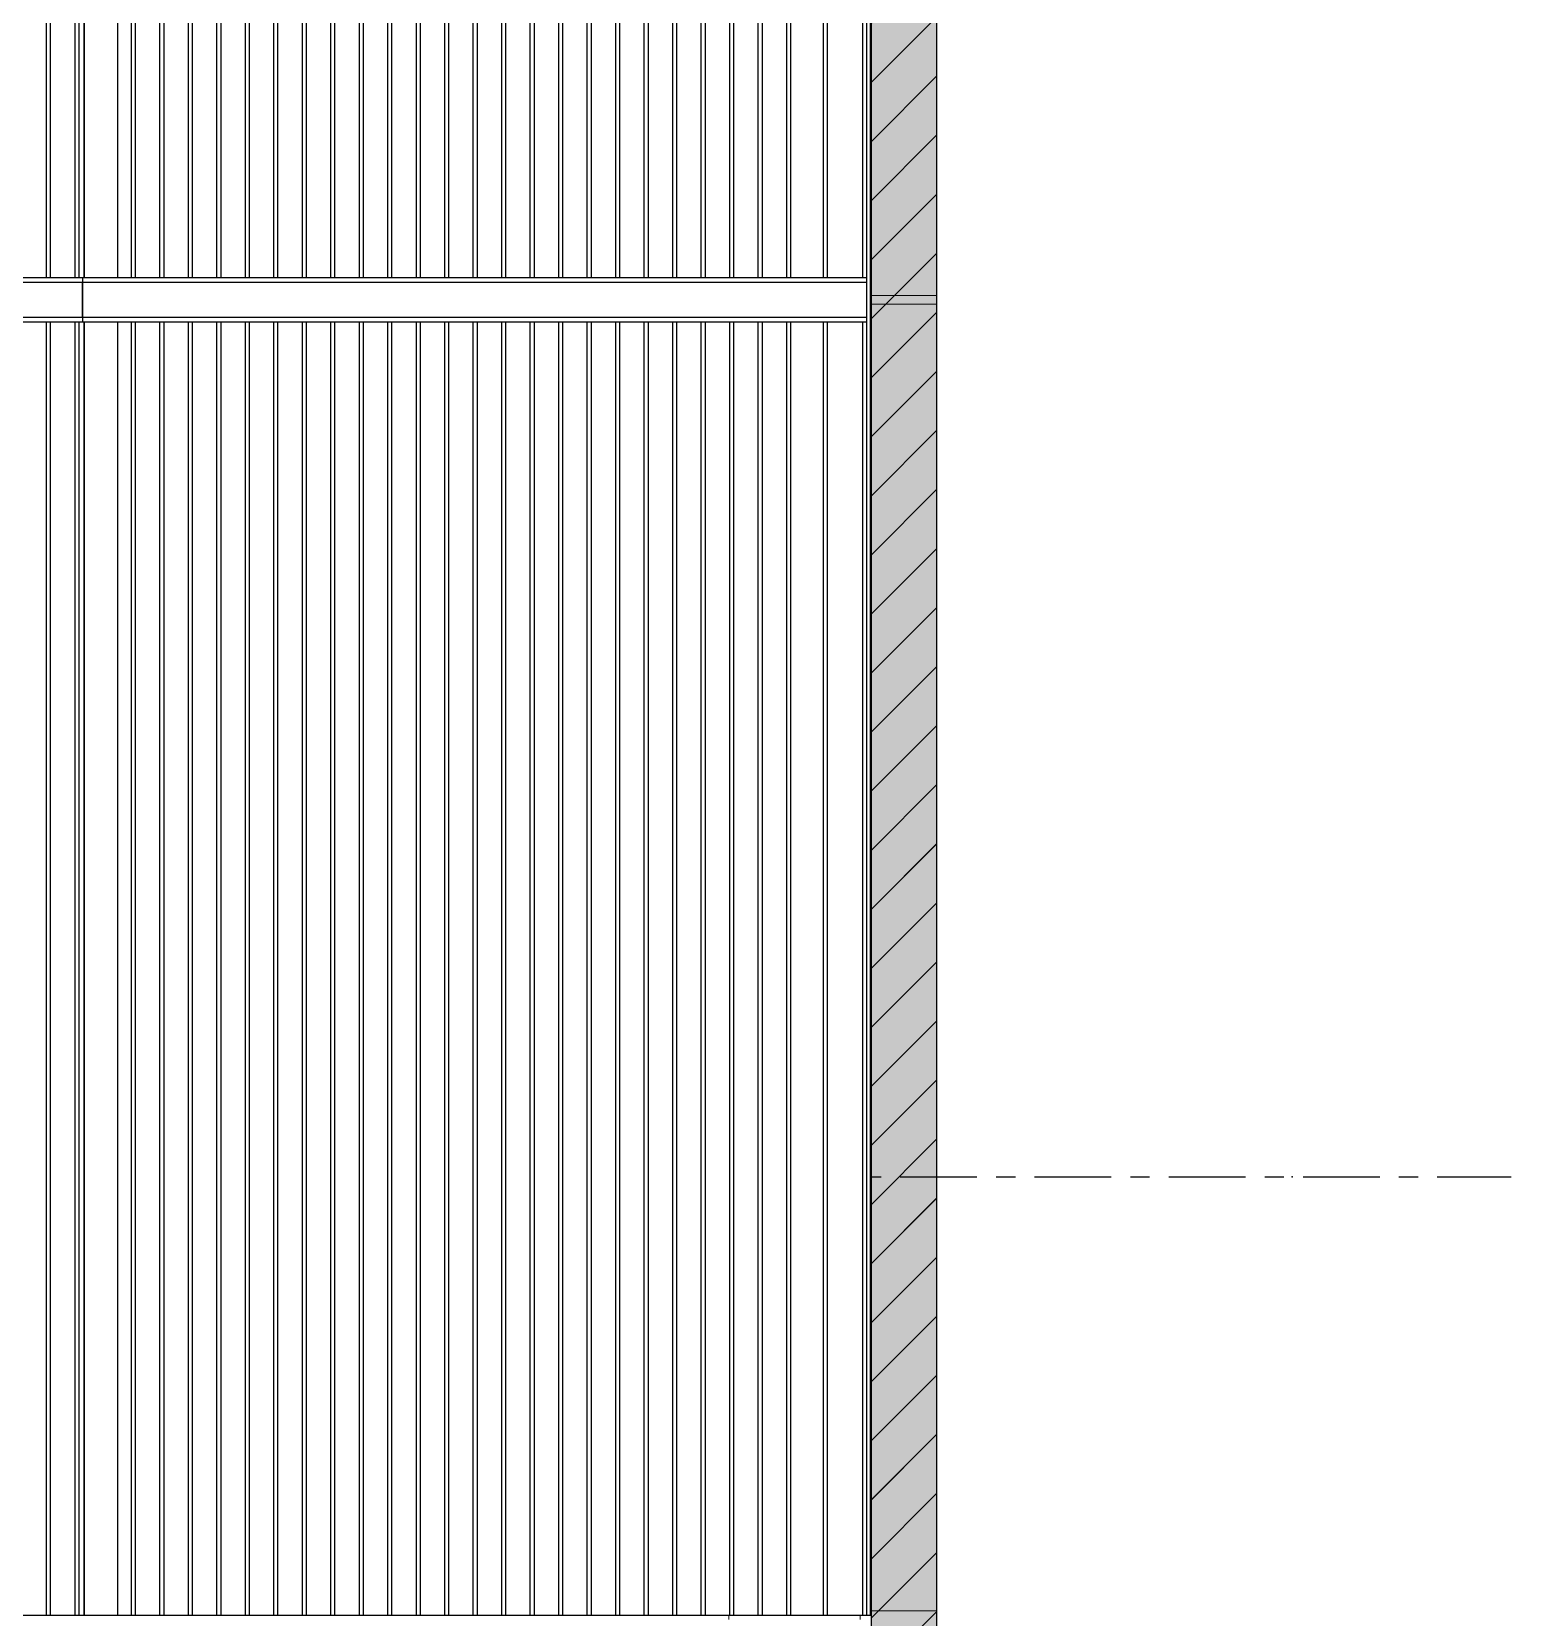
# Model space of a CAD drawing. Header units: millimetres. Extents: x 3774 to 718460, y -768339 to 192544.
# Drawn here: x 367464 to 370839, y -760919 to -757302 of the extents above; entities that cross this region are included whole.
import ezdxf

# ---------------------------------------------------------------- set-up
doc = ezdxf.new("R2010")
doc.units = ezdxf.units.MM
doc.set_wipeout_variables(frame=1)
for name, pattern in [('TA_GL_000.70000', [1.925, 0.7, -0.175, 0.175, -0.175, 0.7]), ('XKITLINE00', [0]), ('XKITLINE02', [4, 2, -2])]:
    doc.linetypes.add(name, pattern=pattern)
for name, color, linetype in [('000 - 0_SYM_DWG_GRIDLINE_MAIN_COLOR_251', 7, 'Continuous'), ('000 - CONCRETE_COL_HATCH_', 7, 'Continuous'), ('010 - ASPG_EXTR_MAIN_COLOR_2', 7, 'Continuous'), ('010 - ASPG_EXTR_WIPEOUT_', 7, 'Continuous'), ('010 - ASPG_FRAMING_MAIN_COLOR_1', 7, 'Continuous'), ('010 - ASPG_FRAMING_MAIN_COLOR_2', 7, 'Continuous'), ('010 - ASPG_FRAMING_SUB_COLOR_2', 7, 'Continuous'), ('010 - ASPG_FRAMING_SUB_COLOR_3', 7, 'Continuous'), ('010 - ASPG_FRAMING_WIPEOUT_', 7, 'Continuous')]:
    doc.layers.add(name, color=color, linetype=linetype)
doc.layers.add('Bolt', color=7, linetype='Continuous', lineweight=0)
doc.layers.add('Part', color=7, linetype='Continuous', lineweight=0)
doc.styles.add('TA', font='', dxfattribs={"height": 4.5})
doc.styles.get('TA').set_extended_font_data('Cordia New')

# ---------------------------------------------------------------- blocks, each defined once
blk = doc.blocks.new('*U5902')
at = {"layer": '000 - 0_SYM_DWG_GRIDLINE_MAIN_COLOR_251', "color": 7, "linetype": 'ByBlock', "ltscale": 5}
blk.add_line((10, 0), (-759, 0), dxfattribs=at)
at = {"layer": '000 - 0_SYM_DWG_GRIDLINE_MAIN_COLOR_251', "color": 7}
blk.add_point((-749, 0), dxfattribs=at)
at = {"color": 7, "style": 'TA', "flags": 1}
blk.add_attdef('LOCATION', (6, -6), '', height=4.5, rotation=270, dxfattribs=at)
blk = doc.blocks.new('W-1-PP19-SE-ENT3_20260407-104913_PP19_ENT3_ELE1_DIMS_1')
at = {"layer": '000 - 0_SYM_DWG_GRIDLINE_MAIN_COLOR_251', "color": 7, "linetype": 'TA_GL_000.70000', "xscale": 50.00000000000003, "yscale": 50.00000000000003, "zscale": 50.00000000000003, "rotation": 180}
blk.add_blockref('*U5902', (-27800, 106550), dxfattribs=at)
blk = doc.blocks.new('*A13164198')
at = {"layer": 'Part', "color": 7, "linetype": 'XKITLINE00', "lineweight": 0}
for p, q in [((2441.089496, -108.373459), (2441.089496, -84.533459)), ((2442.289496, -84.533459), (2442.289496, -108.373459)), ((2442.289496, -108.373459), (2441.089496, -108.373459)), ((2441.089496, -132.373459), (2441.089496, -108.533459)), ((2441.089496, -108.533459), (2442.289496, -108.533459)), ((2442.289496, -108.533459), (2442.289496, -132.373459)), ((2442.289496, -132.373459), (2441.089496, -132.373459))]:
    blk.add_line(p, q, dxfattribs=at)
blk = doc.blocks.new('*A13174199')
at = {"layer": 'Part', "color": 7, "linetype": 'XKITLINE00', "lineweight": 0}
for p, q in [((2435.689603, -104.053462), (2435.689603, -92.621462)), ((2436.489603, -104.053462), (2436.489603, -92.621462)), ((2435.689603, -116.053462), (2435.689603, -104.621462)), ((2436.489603, -116.053462), (2436.489603, -104.621462)), ((2435.689603, -128.053462), (2435.689603, -116.621462)), ((2436.489603, -128.053462), (2436.489603, -116.621462)), ((2435.689603, -130.133462), (2435.689603, -128.621462)), ((2436.489603, -130.133462), (2436.489603, -128.621462)), ((2435.689603, -130.133462), (2436.489603, -130.133462))]:
    blk.add_line(p, q, dxfattribs=at)
blk = doc.blocks.new('*A13184200')
at = {"layer": 'Part', "color": 7, "linetype": 'XKITLINE00', "lineweight": 0}
for p, q in [((2438.489525, -124.453458), (2438.489685, -78.053458)), ((2440.889525, -124.453466), (2440.889685, -78.053466)), ((2438.489525, -124.453458), (2440.889525, -124.453466))]:
    blk.add_line(p, q, dxfattribs=at)
blk = doc.blocks.new('*A13254207')
at = {"layer": 'Part', "color": 7, "linetype": 'XKITLINE00', "lineweight": 0}
for p, q in [((2427.929603, -104.053462), (2427.929603, -92.621462)), ((2428.729603, -104.053462), (2428.729603, -92.621462)), ((2427.929603, -116.053462), (2427.929603, -104.621462)), ((2428.729603, -116.053462), (2428.729603, -104.621462)), ((2427.929603, -128.053462), (2427.929603, -116.621462)), ((2428.729603, -128.053462), (2428.729603, -116.621462)), ((2427.929603, -130.133462), (2427.929603, -128.621462)), ((2428.729603, -130.133462), (2428.729603, -128.621462)), ((2427.929603, -130.133462), (2428.729603, -130.133462))]:
    blk.add_line(p, q, dxfattribs=at)
blk = doc.blocks.new('*A17074589')
at = {"layer": 'Part', "color": 7, "linetype": 'XKITLINE00', "lineweight": 0}
for p, q in [((2438.329518, -128.053462), (2425.995968, -128.053462)), ((2425.995968, -128.573462), (2425.995968, -128.053462)), ((2438.329518, -128.573462), (2438.329518, -128.053462)), ((2438.329518, -128.573462), (2425.995968, -128.573462))]:
    blk.add_line(p, q, dxfattribs=at)
blk = doc.blocks.new('*A17084590')
at = {"layer": 'Part', "color": 7, "linetype": 'XKITLINE00', "lineweight": 0}
for p, q in [((2438.329518, -116.053462), (2425.995968, -116.053462)), ((2425.995968, -116.573462), (2425.995968, -116.053462)), ((2438.329518, -116.573462), (2438.329518, -116.053462)), ((2438.329518, -116.573462), (2425.995968, -116.573462))]:
    blk.add_line(p, q, dxfattribs=at)
blk = doc.blocks.new('*A17104592')
at = {"layer": 'Part', "color": 7, "linetype": 'XKITLINE00', "lineweight": 0}
for p, q in [((2429.209603, -130.213462), (2427.449603, -130.213462)), ((2427.449603, -130.213462), (2427.449603, -130.293462)), ((2429.209603, -130.293462), (2427.449603, -130.293462)), ((2429.209603, -130.213462), (2429.209603, -130.293462))]:
    blk.add_line(p, q, dxfattribs=at)
blk = doc.blocks.new('*A17114593')
at = {"layer": 'Part', "color": 7, "linetype": 'XKITLINE00', "lineweight": 0}
for p, q in [((2427.289603, -130.453462), (2427.449603, -130.293462)), ((2427.449603, -130.293462), (2429.209603, -130.293462)), ((2429.209603, -130.293462), (2429.369603, -130.453462))]:
    blk.add_line(p, q, dxfattribs=at)
blk = doc.blocks.new('*A17124594')
at = {"layer": 'Part', "color": 7, "linetype": 'XKITLINE00', "lineweight": 0}
for p, q in [((2428.265603, -130.173462), (2427.825603, -130.173462)), ((2427.825603, -130.173462), (2427.825603, -130.213462)), ((2428.265603, -130.133462), (2428.265603, -130.173462)), ((2428.305603, -130.213462), (2428.305603, -130.133462))]:
    blk.add_line(p, q, dxfattribs=at)
blk = doc.blocks.new('*A17164598')
at = {"layer": 'Part', "color": 7, "linetype": 'XKITLINE00', "lineweight": 0}
for p, q in [((2428.305603, -129.421462), (2428.305603, -128.621462)), ((2428.305603, -128.621462), (2428.353603, -128.621462)), ((2428.353603, -129.421462), (2428.353603, -128.621462)), ((2428.305603, -128.861462), (2428.353603, -128.861462)), ((2428.305603, -129.421462), (2428.353603, -129.421462))]:
    blk.add_line(p, q, dxfattribs=at)
blk = doc.blocks.new('*A17174599')
at = {"layer": 'Part', "color": 7, "linetype": 'XKITLINE00', "lineweight": 0}
for p, q in [((2427.929603, -128.573462), (2427.929603, -128.621462)), ((2427.929603, -128.621462), (2428.729603, -128.621462)), ((2428.729603, -128.621462), (2428.729603, -128.573462))]:
    blk.add_line(p, q, dxfattribs=at)
blk = doc.blocks.new('*A17304612')
at = {"layer": 'Part', "color": 7, "linetype": 'XKITLINE00', "lineweight": 0}
for p, q in [((2428.305603, -117.421462), (2428.305603, -116.621462)), ((2428.305603, -116.621462), (2428.353603, -116.621462)), ((2428.305603, -116.861462), (2428.353603, -116.861462)), ((2428.353603, -117.421462), (2428.353603, -116.621462)), ((2428.305603, -117.421462), (2428.353603, -117.421462))]:
    blk.add_line(p, q, dxfattribs=at)
blk = doc.blocks.new('*A17314613')
at = {"layer": 'Part', "color": 7, "linetype": 'XKITLINE00', "lineweight": 0}
for p, q in [((2427.929603, -116.573462), (2427.929603, -116.621462)), ((2428.729603, -116.621462), (2428.729603, -116.573462)), ((2427.929603, -116.621462), (2428.729603, -116.621462))]:
    blk.add_line(p, q, dxfattribs=at)
blk = doc.blocks.new('*A17374619')
at = {"layer": 'Bolt', "color": 7, "linetype": 'XKITLINE02', "lineweight": 0}
for p, q in [((2428.305603, -129.877462), (2428.265603, -129.877462)), ((2428.353603, -129.877462), (2428.305603, -129.877462)), ((2428.416963, -129.933462), (2428.073603, -129.933462)), ((2428.305603, -129.989462), (2428.265603, -129.989462)), ((2428.353603, -129.989462), (2428.305603, -129.989462))]:
    blk.add_line(p, q, dxfattribs=at)
blk = doc.blocks.new('*A17384620')
at = {"layer": 'Bolt'}
for points in [[(2427.746, -130.213), (2427.746, -130.293), (2427.634, -130.293), (2427.634, -130.213)], [(2429.026, -130.213), (2429.026, -130.293), (2428.914, -130.293), (2428.914, -130.213)]]:
    blk.add_hatch(color=7, dxfattribs=at).paths.add_polyline_path(points, flags=17)
at = {"layer": 'Bolt', "color": 7, "linetype": 'XKITLINE00', "lineweight": 0}
for p, q in [((2427.69, -130.357), (2427.69, -130.013)), ((2428.97, -130.357), (2428.97, -130.013)), ((2427.634, -130.293), (2427.634, -130.213)), ((2427.746, -130.293), (2427.746, -130.213)), ((2428.914, -130.293), (2428.914, -130.213)), ((2429.026, -130.293), (2429.026, -130.213))]:
    blk.add_line(p, q, dxfattribs=at)
blk = doc.blocks.new('*A17394621')
at = {"layer": 'Bolt'}
for points in [[(2428.034, -128.573), (2428.034, -128.525), (2428.146, -128.525), (2428.146, -128.573)], [(2428.034, -128.621), (2428.034, -128.573), (2428.146, -128.573), (2428.146, -128.621)], [(2428.514, -128.573), (2428.514, -128.525), (2428.626, -128.525), (2428.626, -128.573)], [(2428.514, -128.621), (2428.514, -128.573), (2428.626, -128.573), (2428.626, -128.621)]]:
    blk.add_hatch(color=7, dxfattribs=at).paths.add_polyline_path(points, flags=17)
at = {"layer": 'Bolt', "color": 7, "linetype": 'XKITLINE00', "lineweight": 0}
for p, q in [((2428.09, -128.685), (2428.09, -128.341)), ((2428.57, -128.685), (2428.57, -128.341)), ((2428.034, -128.573), (2428.034, -128.525)), ((2428.034, -128.621), (2428.034, -128.573)), ((2428.146, -128.573), (2428.146, -128.525)), ((2428.146, -128.621), (2428.146, -128.573)), ((2428.514, -128.573), (2428.514, -128.525)), ((2428.514, -128.621), (2428.514, -128.573)), ((2428.626, -128.573), (2428.626, -128.525)), ((2428.626, -128.621), (2428.626, -128.573))]:
    blk.add_line(p, q, dxfattribs=at)
blk = doc.blocks.new('*A17524634')
at = {"layer": 'Bolt'}
for points in [[(2428.034, -116.573), (2428.034, -116.525), (2428.146, -116.525), (2428.146, -116.573)], [(2428.034, -116.621), (2428.034, -116.573), (2428.146, -116.573), (2428.146, -116.621)], [(2428.514, -116.573), (2428.514, -116.525), (2428.626, -116.525), (2428.626, -116.573)], [(2428.514, -116.621), (2428.514, -116.573), (2428.626, -116.573), (2428.626, -116.621)]]:
    blk.add_hatch(color=7, dxfattribs=at).paths.add_polyline_path(points, flags=17)
at = {"layer": 'Bolt', "color": 7, "linetype": 'XKITLINE00', "lineweight": 0}
for p, q in [((2428.034, -116.573), (2428.034, -116.525)), ((2428.034, -116.621), (2428.034, -116.573)), ((2428.09, -116.685), (2428.09, -116.341)), ((2428.146, -116.573), (2428.146, -116.525)), ((2428.146, -116.621), (2428.146, -116.573)), ((2428.514, -116.573), (2428.514, -116.525)), ((2428.514, -116.621), (2428.514, -116.573)), ((2428.57, -116.685), (2428.57, -116.341)), ((2428.626, -116.573), (2428.626, -116.525)), ((2428.626, -116.621), (2428.626, -116.573))]:
    blk.add_line(p, q, dxfattribs=at)
blk = doc.blocks.new('*A18104692')
at = {"layer": 'Part', "color": 7, "linetype": 'XKITLINE00', "lineweight": 0}
for p, q in [((2441.089231, -104.773462), (2441.089226, -104.773462)), ((2441.089496, -104.773462), (2441.089231, -104.773462)), ((2441.089236, -106.373462), (2441.089231, -104.773462)), ((2441.089236, -106.373462), (2441.089231, -106.373462)), ((2441.089496, -106.373462), (2441.089236, -106.373462))]:
    blk.add_line(p, q, dxfattribs=at)
blk = doc.blocks.new('*A18114693')
at = {"layer": 'Part', "color": 7, "linetype": 'XKITLINE00', "lineweight": 0}
for p, q in [((2440.889589, -105.653462), (2441.089234, -105.653462)), ((2441.089234, -106.453462), (2440.889671, -106.453462)), ((2441.089234, -106.373462), (2441.089234, -106.453462))]:
    blk.add_line(p, q, dxfattribs=at)
blk = doc.blocks.new('*A18124694')
at = {"layer": 'Part', "color": 7, "linetype": 'XKITLINE00', "lineweight": 0}
for p, q in [((2435.689603, -104.573462), (2435.689603, -104.621462)), ((2435.689603, -104.621462), (2436.489603, -104.621462)), ((2436.489603, -104.621462), (2436.489603, -104.573462))]:
    blk.add_line(p, q, dxfattribs=at)
blk = doc.blocks.new('*A18134695')
at = {"layer": 'Part', "color": 7, "linetype": 'XKITLINE00', "lineweight": 0}
for p, q in [((2436.065603, -105.421462), (2436.065603, -104.621462)), ((2436.065603, -104.621462), (2436.113603, -104.621462)), ((2436.113603, -105.421462), (2436.113603, -104.621462)), ((2436.065603, -104.861462), (2436.113603, -104.861462)), ((2436.065603, -105.421462), (2436.113603, -105.421462))]:
    blk.add_line(p, q, dxfattribs=at)
blk = doc.blocks.new('*A18144696')
at = {"layer": 'Part', "color": 7, "linetype": 'XKITLINE00', "lineweight": 0}
for p, q in [((2438.329518, -104.053462), (2425.995968, -104.053462)), ((2425.995968, -104.573462), (2425.995968, -104.053462)), ((2438.329518, -104.573462), (2438.329518, -104.053462)), ((2438.329518, -104.573462), (2425.995968, -104.573462))]:
    blk.add_line(p, q, dxfattribs=at)
blk = doc.blocks.new('*A18184700')
at = {"layer": 'Part', "color": 7, "linetype": 'XKITLINE00', "lineweight": 0}
for p, q in [((2428.305603, -105.421462), (2428.305603, -104.621462)), ((2428.305603, -104.621462), (2428.353603, -104.621462)), ((2428.353603, -105.421462), (2428.353603, -104.621462)), ((2428.305603, -104.861462), (2428.353603, -104.861462)), ((2428.305603, -105.421462), (2428.353603, -105.421462))]:
    blk.add_line(p, q, dxfattribs=at)
blk = doc.blocks.new('*A18194701')
at = {"layer": 'Part', "color": 7, "linetype": 'XKITLINE00', "lineweight": 0}
for p, q in [((2427.929603, -104.573462), (2427.929603, -104.621462)), ((2427.929603, -104.621462), (2428.729603, -104.621462)), ((2428.729603, -104.621462), (2428.729603, -104.573462))]:
    blk.add_line(p, q, dxfattribs=at)
blk = doc.blocks.new('*A18224704')
at = {"layer": 'Part', "color": 7, "linetype": 'XKITLINE00', "lineweight": 0}
blk.add_line((2440.889671, -110.453462), (2440.889671, -106.453462), dxfattribs=at)
blk = doc.blocks.new('*A18234705')
at = {"layer": 'Part', "color": 7, "linetype": 'XKITLINE00', "lineweight": 0}
for p, q in [((2438.489525, -132.533459), (2438.489525, -124.453462)), ((2438.489525, -124.453462), (2440.889525, -124.453462)), ((2440.889525, -132.533459), (2440.889525, -124.453462))]:
    blk.add_line(p, q, dxfattribs=at)
blk = doc.blocks.new('*A18244706')
at = {"layer": 'Part', "color": 7, "linetype": 'XKITLINE00', "lineweight": 0}
for p, q in [((2425.769536, -130.453462), (2438.489531, -130.453462)), ((2438.489525, -130.453462), (2438.489531, -130.453462)), ((2438.489531, -130.453462), (2438.489531, -132.533459)), ((2427.183408, -134.453462), (2427.329517, -134.453462))]:
    blk.add_line(p, q, dxfattribs=at)
blk = doc.blocks.new('*A18254707')
at = {"layer": 'Part', "color": 7, "linetype": 'XKITLINE00', "lineweight": 0}
for p, q in [((2436.025603, -130.173462), (2435.585603, -130.173462)), ((2435.585603, -130.173462), (2435.585603, -130.213462)), ((2436.025603, -130.133462), (2436.025603, -130.173462)), ((2436.065603, -130.213462), (2436.065603, -130.133462))]:
    blk.add_line(p, q, dxfattribs=at)
blk = doc.blocks.new('*A18264708')
at = {"layer": 'Part', "color": 7, "linetype": 'XKITLINE00', "lineweight": 0}
for p, q in [((2435.049603, -130.453462), (2435.209603, -130.293462)), ((2435.209603, -130.293462), (2436.969603, -130.293462)), ((2436.969603, -130.293462), (2437.129603, -130.453462))]:
    blk.add_line(p, q, dxfattribs=at)
blk = doc.blocks.new('*A18274709')
at = {"layer": 'Part', "color": 7, "linetype": 'XKITLINE00', "lineweight": 0}
for p, q in [((2436.969603, -130.213462), (2435.209603, -130.213462)), ((2435.209603, -130.213462), (2435.209603, -130.293462)), ((2436.969603, -130.293462), (2435.209603, -130.293462)), ((2436.969603, -130.213462), (2436.969603, -130.293462))]:
    blk.add_line(p, q, dxfattribs=at)
blk = doc.blocks.new('*A18284710')
at = {"layer": 'Part', "color": 7, "linetype": 'XKITLINE00', "lineweight": 0}
for p, q in [((2441.089231, -128.773462), (2441.089226, -128.773462)), ((2441.089496, -128.773462), (2441.089231, -128.773462)), ((2441.089236, -130.373462), (2441.089231, -128.773462)), ((2441.089236, -130.373462), (2441.089231, -130.373462)), ((2441.089496, -130.373462), (2441.089236, -130.373462))]:
    blk.add_line(p, q, dxfattribs=at)
blk = doc.blocks.new('*A18294711')
at = {"layer": 'Part', "color": 7, "linetype": 'XKITLINE00', "lineweight": 0}
for p, q in [((2440.889525, -129.653462), (2441.089234, -129.653462)), ((2441.089234, -130.453462), (2440.889455, -130.453462)), ((2441.089234, -130.373462), (2441.089234, -130.453462))]:
    blk.add_line(p, q, dxfattribs=at)
blk = doc.blocks.new('*A18304712')
at = {"layer": 'Part', "color": 7, "linetype": 'XKITLINE00', "lineweight": 0}
for p, q in [((2441.089231, -110.533462), (2441.089236, -110.533462)), ((2441.089231, -112.133462), (2441.089236, -110.533462)), ((2441.089236, -110.533462), (2441.089496, -110.533462)), ((2441.089226, -112.133462), (2441.089231, -112.133462)), ((2441.089231, -112.133462), (2441.089496, -112.133462))]:
    blk.add_line(p, q, dxfattribs=at)
blk = doc.blocks.new('*A18314713')
at = {"layer": 'Part', "color": 7, "linetype": 'XKITLINE00', "lineweight": 0}
for p, q in [((2440.889671, -110.453462), (2441.089234, -110.453462)), ((2441.089234, -110.533462), (2441.089234, -110.453462)), ((2440.88957, -111.253462), (2441.089234, -111.253462))]:
    blk.add_line(p, q, dxfattribs=at)
blk = doc.blocks.new('*A18324714')
at = {"layer": 'Part', "color": 7, "linetype": 'XKITLINE00', "lineweight": 0}
for p, q in [((2435.689603, -116.573462), (2435.689603, -116.621462)), ((2436.489603, -116.621462), (2436.489603, -116.573462)), ((2435.689603, -116.621462), (2436.489603, -116.621462))]:
    blk.add_line(p, q, dxfattribs=at)
blk = doc.blocks.new('*A18334715')
at = {"layer": 'Part', "color": 7, "linetype": 'XKITLINE00', "lineweight": 0}
for p, q in [((2436.065603, -117.421462), (2436.065603, -116.621462)), ((2436.065603, -116.621462), (2436.113603, -116.621462)), ((2436.065603, -116.861462), (2436.113603, -116.861462)), ((2436.113603, -117.421462), (2436.113603, -116.621462)), ((2436.065603, -117.421462), (2436.113603, -117.421462))]:
    blk.add_line(p, q, dxfattribs=at)
blk = doc.blocks.new('*A18344716')
at = {"layer": 'Part', "color": 7, "linetype": 'XKITLINE00', "lineweight": 0}
for p, q in [((2435.689603, -128.573462), (2435.689603, -128.621462)), ((2435.689603, -128.621462), (2436.489603, -128.621462)), ((2436.489603, -128.621462), (2436.489603, -128.573462))]:
    blk.add_line(p, q, dxfattribs=at)
blk = doc.blocks.new('*A18354717')
at = {"layer": 'Part', "color": 7, "linetype": 'XKITLINE00', "lineweight": 0}
for p, q in [((2436.065603, -129.421462), (2436.065603, -128.621462)), ((2436.065603, -128.621462), (2436.113603, -128.621462)), ((2436.113603, -129.421462), (2436.113603, -128.621462)), ((2436.065603, -128.861462), (2436.113603, -128.861462)), ((2436.065603, -129.421462), (2436.113603, -129.421462))]:
    blk.add_line(p, q, dxfattribs=at)
blk = doc.blocks.new('*A18364718')
at = {"layer": 'Bolt'}
for points in [[(2435.794, -104.573), (2435.794, -104.525), (2435.906, -104.525), (2435.906, -104.573)], [(2435.794, -104.621), (2435.794, -104.573), (2435.906, -104.573), (2435.906, -104.621)], [(2436.274, -104.573), (2436.274, -104.525), (2436.386, -104.525), (2436.386, -104.573)], [(2436.274, -104.621), (2436.274, -104.573), (2436.386, -104.573), (2436.386, -104.621)]]:
    blk.add_hatch(color=7, dxfattribs=at).paths.add_polyline_path(points, flags=17)
at = {"layer": 'Bolt', "color": 7, "linetype": 'XKITLINE00', "lineweight": 0}
for p, q in [((2435.85, -104.685), (2435.85, -104.341)), ((2436.33, -104.685), (2436.33, -104.341)), ((2435.794, -104.573), (2435.794, -104.525)), ((2435.794, -104.621), (2435.794, -104.573)), ((2435.906, -104.573), (2435.906, -104.525)), ((2435.906, -104.621), (2435.906, -104.573)), ((2436.274, -104.573), (2436.274, -104.525)), ((2436.274, -104.621), (2436.274, -104.573)), ((2436.386, -104.573), (2436.386, -104.525)), ((2436.386, -104.621), (2436.386, -104.573))]:
    blk.add_line(p, q, dxfattribs=at)
blk = doc.blocks.new('*A18384720')
at = {"layer": 'Bolt'}
for points in [[(2428.034, -104.573), (2428.034, -104.525), (2428.146, -104.525), (2428.146, -104.573)], [(2428.034, -104.621), (2428.034, -104.573), (2428.146, -104.573), (2428.146, -104.621)], [(2428.514, -104.573), (2428.514, -104.525), (2428.626, -104.525), (2428.626, -104.573)], [(2428.514, -104.621), (2428.514, -104.573), (2428.626, -104.573), (2428.626, -104.621)]]:
    blk.add_hatch(color=7, dxfattribs=at).paths.add_polyline_path(points, flags=17)
at = {"layer": 'Bolt', "color": 7, "linetype": 'XKITLINE00', "lineweight": 0}
for p, q in [((2428.09, -104.685), (2428.09, -104.341)), ((2428.57, -104.685), (2428.57, -104.341)), ((2428.034, -104.573), (2428.034, -104.525)), ((2428.034, -104.621), (2428.034, -104.573)), ((2428.146, -104.573), (2428.146, -104.525)), ((2428.146, -104.621), (2428.146, -104.573)), ((2428.514, -104.573), (2428.514, -104.525)), ((2428.514, -104.621), (2428.514, -104.573)), ((2428.626, -104.573), (2428.626, -104.525)), ((2428.626, -104.621), (2428.626, -104.573))]:
    blk.add_line(p, q, dxfattribs=at)
blk = doc.blocks.new('*A18444726')
at = {"layer": 'Bolt'}
for points in [[(2435.506, -130.213), (2435.506, -130.293), (2435.394, -130.293), (2435.394, -130.213)], [(2436.786, -130.213), (2436.786, -130.293), (2436.674, -130.293), (2436.674, -130.213)]]:
    blk.add_hatch(color=7, dxfattribs=at).paths.add_polyline_path(points, flags=17)
at = {"layer": 'Bolt', "color": 7, "linetype": 'XKITLINE00', "lineweight": 0}
for p, q in [((2435.45, -130.357), (2435.45, -130.013)), ((2436.73, -130.357), (2436.73, -130.013)), ((2435.394, -130.293), (2435.394, -130.213)), ((2435.506, -130.293), (2435.506, -130.213)), ((2436.674, -130.293), (2436.674, -130.213)), ((2436.786, -130.293), (2436.786, -130.213))]:
    blk.add_line(p, q, dxfattribs=at)
blk = doc.blocks.new('*A18454727')
at = {"layer": 'Bolt', "color": 7, "linetype": 'XKITLINE02', "lineweight": 0}
for p, q in [((2436.065603, -129.877462), (2436.025603, -129.877462)), ((2436.113603, -129.877462), (2436.065603, -129.877462)), ((2436.176963, -129.933462), (2435.833603, -129.933462)), ((2436.065603, -129.989462), (2436.025603, -129.989462)), ((2436.113603, -129.989462), (2436.065603, -129.989462))]:
    blk.add_line(p, q, dxfattribs=at)
blk = doc.blocks.new('*A18464728')
at = {"layer": 'Bolt'}
for points in [[(2435.794, -116.573), (2435.794, -116.525), (2435.906, -116.525), (2435.906, -116.573)], [(2435.794, -116.621), (2435.794, -116.573), (2435.906, -116.573), (2435.906, -116.621)], [(2436.274, -116.573), (2436.274, -116.525), (2436.386, -116.525), (2436.386, -116.573)], [(2436.274, -116.621), (2436.274, -116.573), (2436.386, -116.573), (2436.386, -116.621)]]:
    blk.add_hatch(color=7, dxfattribs=at).paths.add_polyline_path(points, flags=17)
at = {"layer": 'Bolt', "color": 7, "linetype": 'XKITLINE00', "lineweight": 0}
for p, q in [((2435.794, -116.573), (2435.794, -116.525)), ((2435.794, -116.621), (2435.794, -116.573)), ((2435.85, -116.685), (2435.85, -116.341)), ((2435.906, -116.573), (2435.906, -116.525)), ((2435.906, -116.621), (2435.906, -116.573)), ((2436.274, -116.573), (2436.274, -116.525)), ((2436.274, -116.621), (2436.274, -116.573)), ((2436.33, -116.685), (2436.33, -116.341)), ((2436.386, -116.573), (2436.386, -116.525)), ((2436.386, -116.621), (2436.386, -116.573))]:
    blk.add_line(p, q, dxfattribs=at)
blk = doc.blocks.new('*A18474729')
at = {"layer": 'Bolt'}
for points in [[(2435.794, -128.573), (2435.794, -128.525), (2435.906, -128.525), (2435.906, -128.573)], [(2435.794, -128.621), (2435.794, -128.573), (2435.906, -128.573), (2435.906, -128.621)], [(2436.274, -128.573), (2436.274, -128.525), (2436.386, -128.525), (2436.386, -128.573)], [(2436.274, -128.621), (2436.274, -128.573), (2436.386, -128.573), (2436.386, -128.621)]]:
    blk.add_hatch(color=7, dxfattribs=at).paths.add_polyline_path(points, flags=17)
at = {"layer": 'Bolt', "color": 7, "linetype": 'XKITLINE00', "lineweight": 0}
for p, q in [((2435.85, -128.685), (2435.85, -128.341)), ((2436.33, -128.685), (2436.33, -128.341)), ((2435.794, -128.573), (2435.794, -128.525)), ((2435.794, -128.621), (2435.794, -128.573)), ((2435.906, -128.573), (2435.906, -128.525)), ((2435.906, -128.621), (2435.906, -128.573)), ((2436.274, -128.573), (2436.274, -128.525)), ((2436.274, -128.621), (2436.274, -128.573)), ((2436.386, -128.573), (2436.386, -128.525)), ((2436.386, -128.621), (2436.386, -128.573))]:
    blk.add_line(p, q, dxfattribs=at)
blk = doc.blocks.new('W-1-PP19-SE-ENT3_20260407-111149_PP19_ENT3_SE_ELE3')
at = {"color": 7, "lineweight": 0, "xscale": 125, "yscale": 125, "zscale": 125}
for name in ['*A13164198', '*A13184200', '*A13254207', '*A13174199', '*A18144696', '*A18384720', '*A18364718', '*A18194701', '*A18184700', '*A18124694', '*A18134695', '*A18104692', '*A18114693', '*A18224704', '*A18314713', '*A18304712', '*A17084590', '*A17524634', '*A18464728', '*A17314613', '*A17304612', '*A18324714', '*A18334715', '*A18234705', '*A17074589', '*A17394621', '*A18474729', '*A17174599', '*A17164598', '*A18344716', '*A18354717', '*A18284710', '*A18294711', '*A17374619', '*A18454727', '*A17104592', '*A17384620', '*A17124594', '*A18274709', '*A18444726', '*A18254707', '*A18244706', '*A17114593', '*A18264708']:
    blk.add_blockref(name, (-296446.190625, 122106.68275), dxfattribs=at)
blk = doc.blocks.new('*U5962')
at = {"color": 7}
blk.add_wipeout([(50, 0), (926.3, 0), (926.3, 12350), (50, 12350)], dxfattribs=at).dxf.layer = '010 - ASPG_EXTR_WIPEOUT_'
at = {"layer": '010 - ASPG_EXTR_MAIN_COLOR_2', "color": 7}
for points in [[(840, 0), (850.2, 0), (850.2, 12350), (840, 12350)], [(905, 0), (915.2, 0), (915.2, 12350), (905, 12350)]]:
    blk.add_lwpolyline(points, close=True, dxfattribs=at)
at = {"layer": '010 - ASPG_FRAMING_SUB_COLOR_2', "color": 7}
blk.add_lwpolyline([(50, 0), (926.3, 0), (926.3, 12350), (50, 12350)], close=True, dxfattribs=at)
blk = doc.blocks.new('*U5964')
at = {"color": 7}
blk.add_wipeout([(0, 0), (77.5, 0), (77.5, 12350), (0, 12350)], dxfattribs=at)
blk.add_lwpolyline([(0, 0), (77.5, 0), (77.5, 12350), (0, 12350)], close=True, dxfattribs=at)
blk = doc.blocks.new('*U5963')
at = {"color": 7}
blk.add_wipeout([(0, 0), (10.2, 0), (10.2, 12350), (0, 12350)], dxfattribs=at)
blk.add_lwpolyline([(0, 0), (10.2, 0), (10.2, 12350), (0, 12350)], close=True, dxfattribs=at)
blk = doc.blocks.new('*U5954')
at = {"color": 7}
blk.add_wipeout([(0, -40), (1918, -40), (1918, 40), (0, 40)], dxfattribs=at).dxf.layer = '010 - ASPG_FRAMING_WIPEOUT_'
at = {"layer": '010 - ASPG_FRAMING_MAIN_COLOR_2', "color": 7}
blk.add_lwpolyline([(0, -40), (1918, -40), (1918, 40), (0, 40)], close=True, dxfattribs=at)
at = {"color": 7}
for points in [[(0, 40), (1993, 40), (1993, 50), (0, 50)], [(0, -50), (1993, -50), (1993, -40), (0, -40)]]:
    blk.add_wipeout(points, dxfattribs=at).dxf.layer = '010 - ASPG_FRAMING_WIPEOUT_'
at = {"layer": '010 - ASPG_FRAMING_MAIN_COLOR_1', "color": 7}
for points in [[(0, 40), (1993, 40), (1993, 50), (0, 50)], [(0, -50), (1993, -50), (1993, -40), (0, -40)]]:
    blk.add_lwpolyline(points, close=True, dxfattribs=at)
blk = doc.blocks.new('*U5966')
at = {"color": 7}
blk.add_wipeout([(0, 0), (10, 0), (10, 12350), (0, 12350)], dxfattribs=at)
blk.add_lwpolyline([(0, 0), (10, 0), (10, 12350), (0, 12350)], close=True, dxfattribs=at)
blk = doc.blocks.new('*U5967')
at = {"color": 7}
blk.add_wipeout([(0, 0), (10, 0), (10, 12350), (0, 12350)], dxfattribs=at)
blk.add_lwpolyline([(0, 0), (10, 0), (10, 12350), (0, 12350)], close=True, dxfattribs=at)
blk = doc.blocks.new('*U5965')
at = {"color": 7}
blk.add_wipeout([(0, 0), (1794.1, 0), (1794.1, 12350), (0, 12350)], dxfattribs=at)
blk.add_lwpolyline([(0, 0), (1794.1, 0), (1794.1, 12350), (0, 12350)], close=True, dxfattribs=at)
blk = doc.blocks.new('*U5956')
at = {"color": 7}
blk.add_wipeout([(0, -40), (1789, -40), (1789, 40), (0, 40)], dxfattribs=at).dxf.layer = '010 - ASPG_FRAMING_WIPEOUT_'
at = {"layer": '010 - ASPG_FRAMING_SUB_COLOR_3', "color": 7}
blk.add_lwpolyline([(0, -40), (1789, -40), (1789, 40), (0, 40)], close=True, dxfattribs=at)
at = {"color": 7}
for points in [[(0, 40), (1789, 40), (1789, 50), (0, 50)], [(0, -50), (1789, -50), (1789, -40), (0, -40)]]:
    blk.add_wipeout(points, dxfattribs=at).dxf.layer = '010 - ASPG_FRAMING_WIPEOUT_'
at = {"layer": '010 - ASPG_FRAMING_SUB_COLOR_2', "color": 7}
for points in [[(0, 40), (1789, 40), (1789, 50), (0, 50)], [(0, -50), (1789, -50), (1789, -40), (0, -40)]]:
    blk.add_lwpolyline(points, close=True, dxfattribs=at)
blk = doc.blocks.new('W-1-PP19-SE-ENT3_20260407-131650_PP19_ENT3_ASPG_ELE3')
at = {"color": 7}
blk.add_blockref('*U5965', (6894.3, 105550), dxfattribs=at)
for name, p in [('*U5962', (5968, 105550)), ('*U5963', (7001.6, 105550)), ('*U5963', (7066.6, 105550)), ('*U5963', (7131.6, 105550)), ('*U5963', (7196.6, 105550)), ('*U5963', (7261.6, 105550)), ('*U5963', (7326.6, 105550)), ('*U5963', (7391.6, 105550)), ('*U5963', (7456.6, 105550)), ('*U5963', (7521.6, 105550)), ('*U5963', (7586.6, 105550)), ('*U5963', (7651.6, 105550)), ('*U5963', (7716.6, 105550)), ('*U5963', (7781.6, 105550)), ('*U5963', (7846.6, 105550)), ('*U5963', (7911.6, 105550)), ('*U5963', (7976.6, 105550)), ('*U5963', (8041.6, 105550)), ('*U5963', (8106.6, 105550)), ('*U5963', (8171.6, 105550)), ('*U5963', (8236.6, 105550)), ('*U5963', (8301.6, 105550)), ('*U5963', (8366.6, 105550)), ('*U5963', (8431.6, 105550)), ('*U5963', (8496.6, 105550)), ('*U5966', (8580, 105550)), ('*U5967', (8670, 105550))]:
    blk.add_blockref(name, p, dxfattribs=at)
blk.add_blockref('*U5964', (6894.3, 105550), dxfattribs=at)
blk.add_blockref('*U5954', (4973, 108550), dxfattribs=at)
blk.add_blockref('*U5956', (6891, 108550), dxfattribs=at)
blk = doc.blocks.new('A$Cc95a8f7c')
at = {"layer": '000 - CONCRETE_COL_HATCH_', "transparency": 33554585}
h = blk.add_hatch(dxfattribs=at)
h.set_pattern_fill('AR-CONC', scale=2.5)
h.paths.add_polyline_path([(0, -15540), (150, -15540), (150, 300), (0, 300)])
h = blk.add_hatch(dxfattribs=at)
h.set_pattern_fill('ANSI31', scale=30)
h.paths.add_polyline_path([(0, -15540), (150, -15540), (150, 300), (0, 300)])
at = {"layer": '000 - CONCRETE_COL_HATCH_', "color": 7}
blk.add_lwpolyline([(0, -15540), (150, -15540), (150, 300), (0, 300)], close=True, dxfattribs=at)
blk = doc.blocks.new('W-1-PP19-SE-ENT3_20260407-141310_PP19_ENT3_PRECAST_HATCH')
at = {"color": 7}
blk.add_blockref('A$Cc95a8f7c', (-46357.4, 85502.9), dxfattribs=at)
blk = doc.blocks.new('W-1-PP19-SE-ENT3_20260407-141433PP19_ENT3_PRECAST_HATCH')
at = {"color": 7}
blk.add_blockref('W-1-PP19-SE-ENT3_20260407-141310_PP19_ENT3_PRECAST_HATCH', (55047.4, 32597.1), dxfattribs=at)

msp = doc.modelspace()

# ---------------------------------------------------------------- block references
at = {"color": 7}
msp.add_blockref('W-1-PP19-SE-ENT3_20260407-111149_PP19_ENT3_SE_ELE3', (360689.371, -866463.718), dxfattribs=at)

# ---------------------------------------------------------------- next in the draw order: block references
msp.add_blockref('W-1-PP19-SE-ENT3_20260407-104913_PP19_ENT3_ELE1_DIMS_1', (360689.371, -866463.718), dxfattribs=at)

# ---------------------------------------------------------------- next in the draw order: block references
msp.add_blockref('W-1-PP19-SE-ENT3_20260407-131650_PP19_ENT3_ASPG_ELE3', (360689.371, -866463.718), dxfattribs=at)

# ---------------------------------------------------------------- next in the draw order: block references
for name, p in [('W-1-PP19-SE-ENT3_20260407-141310_PP19_ENT3_PRECAST_HATCH', (415736.722, -833866.64)), ('W-1-PP19-SE-ENT3_20260407-141433PP19_ENT3_PRECAST_HATCH', (360689.371, -866463.718))]:
    msp.add_blockref(name, p, dxfattribs=at)

doc.saveas('drawing.dxf')
